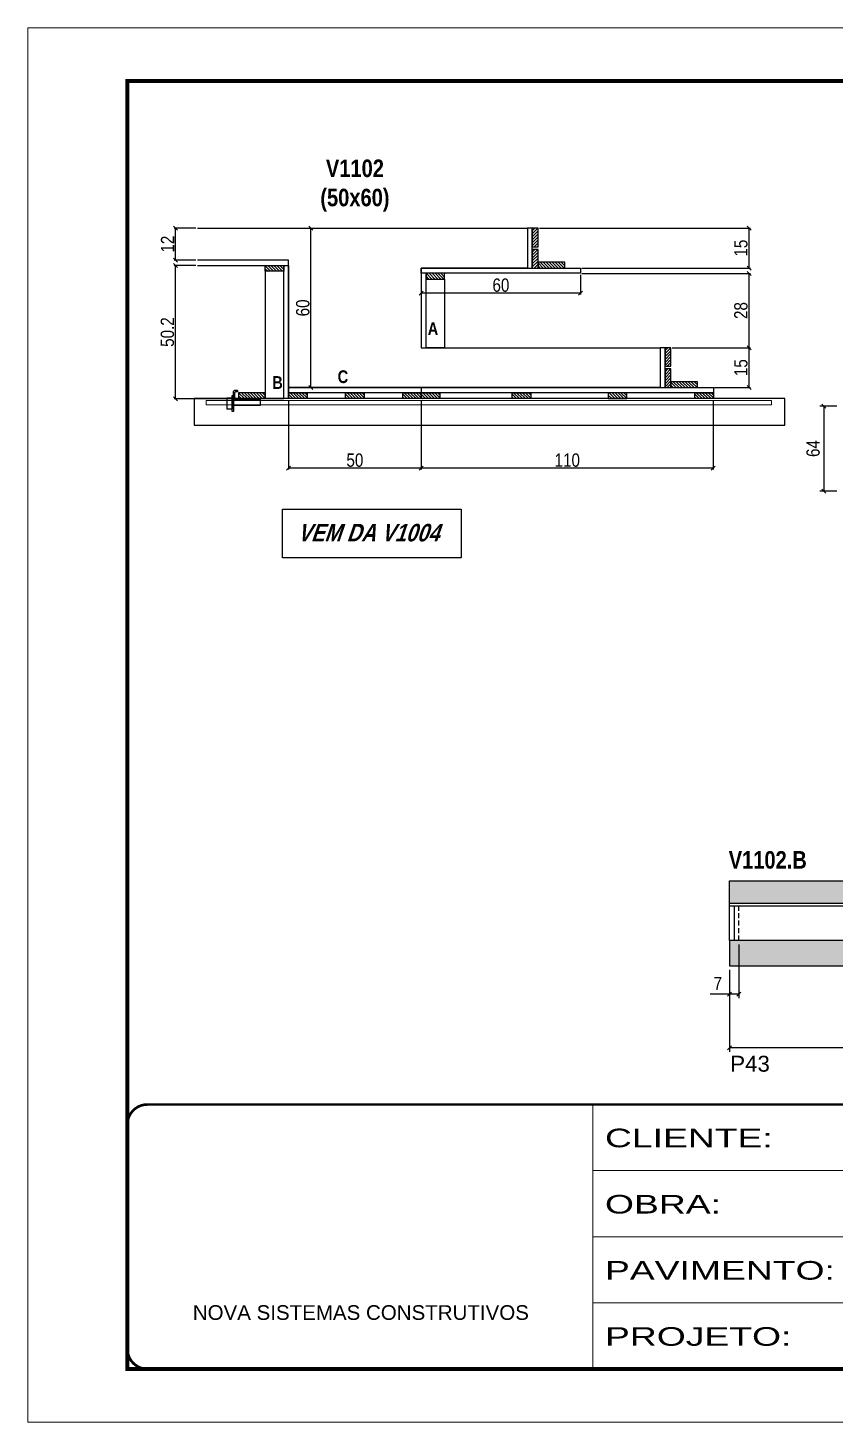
# Model space of a CAD drawing. Extents: x 3309 to 9563, y -2522 to 14608.
# Drawn here: x 6493 to 7101, y 12409 to 13459 of the extents above; entities that cross this region are included whole.
import ezdxf

# ---------------------------------------------------------------- set-up
doc = ezdxf.new("R2010")
doc.units = 0
for name, pattern in [('CONTINUO', [0]), ('DASHED', [0.75, 0.5, -0.25]), ('HIDDEN', [0.375, 0.25, -0.125])]:
    doc.linetypes.add(name, pattern=pattern)
for name, color, linetype in [('5', 5, 'Continuous'), ('barrote', 251, 'Continuous'), ('COTA', 241, 'Continuous'), ('detalhes', 4, 'Continuous'), ('NOMENCLATURA', 7, 'Continuous'), ('Painéis', 200, 'Continuous'), ('presilha', 1, 'Continuous'), ('SARR_2.2x10', 60, 'Continuous'), ('SARR_2.2x7', 40, 'Continuous'), ('SARR_3.5x7', 81, 'Continuous')]:
    doc.layers.add(name, color=color, linetype=linetype)
for name, color, linetype, lineweight in [('CONCRETO', 251, 'Continuous', 25), ('Folhas', 255, 'Continuous', 9), ('SARRAFO DE PRESSAO', 251, 'DASHED', 9), ('SCO-___-LAJ', 2, 'Continuous', 0)]:
    doc.layers.add(name, color=color, linetype=linetype, lineweight=lineweight)
doc.styles.add('ARIAL', font='arial.ttf')
doc.styles.add('COTA TECNICA', font='techl___.ttf', dxfattribs={"height": 10})
doc.styles.add('COTA TECNICA 2X', font='techl___.ttf', dxfattribs={"height": 10})
doc.styles.get("Standard").update_dxf_attribs({"font": 'arial.ttf'})
doc.styles.add('TECNICA', font='techb___.ttf', dxfattribs={"height": 10})
doc.styles.add('Tecnologia', font='')
doc.styles.get('Tecnologia').set_extended_font_data('Forgotten Futurist')
doc.dimstyles.new('PAINEL', dxfattribs={"dimtxt": 10, "dimasz": 3, "dimexe": 3, "dimexo": 3, "dimgap": 3, "dimtad": 1, "dimdec": 1, "dimzin": 12, "dimdsep": 46, "dimtxsty": 'COTA TECNICA', "dimblk1": 'OBLIQUE', "dimblk2": 'OBLIQUE', "dimsah": 1, "dimcen": 0.9, "dimclrd": 4, "dimclre": 4, "dimclrt": 240, "dimadec": 1, "dimazin": 3, "dimtfac": 1, "dimtdec": 1, "dimtmove": 0, "dimatfit": 3, "dimfxl": 1, "dimtolj": 1, "dimtzin": 12, "dimarcsym": 0})
doc.dimstyles.new('SECAO', dxfattribs={"dimscale": 0.333333, "dimtxt": 5, "dimasz": 9, "dimexe": 3, "dimexo": 3, "dimgap": 3, "dimtad": 1, "dimdec": 1, "dimlfac": 0.5, "dimzin": 12, "dimdsep": 46, "dimtxsty": 'COTA TECNICA 2X', "dimblk1": 'OBLIQUE', "dimblk2": 'OBLIQUE', "dimsah": 1, "dimcen": 0.9, "dimclrd": 4, "dimclre": 4, "dimclrt": 240, "dimadec": 1, "dimazin": 3, "dimtfac": 1, "dimtdec": 1, "dimtmove": 0, "dimatfit": 3, "dimfxl": 1, "dimtolj": 1, "dimtzin": 12, "dimarcsym": 0})

# ---------------------------------------------------------------- blocks, each defined once
blk = doc.blocks.new('9999999999')
at = {"color": 30, "linetype": 'CONTINUO'}
for p, q in [((98564.6, 34230.2), (98564.6, 34429.4)), ((98564.6, 34379.6), (99584, 34379.6)), ((98564.6, 34329.8), (99488, 34329.8)), ((98564.6, 34280), (99488, 34280))]:
    blk.add_line(p, q, dxfattribs=at)
at = {"color": 30, "linetype": 'CONTINUO', "const_width": 2}
blk.add_lwpolyline([(99584, 34230.2), (99584, 34414.4, 0.414214), (99569, 34429.4), (98229, 34429.4, 0.414214), (98214, 34414.4), (98214, 34245.2, 0.414214), (98229, 34230.2), (99584, 34230.2)], format="xyb", dxfattribs=at)
at = {"layer": 'Folhas'}
blk.add_lwpolyline([(98139, 34190.2), (99624, 34190.2), (99624, 35240.2), (98139, 35240.2)], close=True, dxfattribs=at)
at = {"layer": 'Folhas', "color": 30, "const_width": 3}
blk.add_lwpolyline([(98214, 34230.2), (99584, 34230.2), (99584, 35200.2), (98214, 35200.2)], close=True, dxfattribs=at)
at = {"color": 7, "linetype": 'Continuous', "ltscale": 5, "style": 'ARIAL'}
blk.add_text('NOVA SISTEMAS CONSTRUTIVOS', height=11.059, dxfattribs=at).set_placement((98263.2, 34267.2))
at = {"layer": 'Folhas', "color": 7, "style": 'Tecnologia', "width": 1.5}
for s, p in [('CLIENTE:', (98573.7, 34397.2)), ('OBRA:', (98573.7, 34347.3)), ('PAVIMENTO:', (98573.7, 34297.5)), ('PROJETO:', (98573.7, 34247.7))]:
    blk.add_text(s, height=14, dxfattribs=at).set_placement(p)
blk = doc.blocks.new('_Oblique')
at = {"color": 0, "linetype": 'ByBlock', "lineweight": -2}
blk.add_line((-0.5, -0.5), (0.5, 0.5), dxfattribs=at)
blk = doc.blocks.new('*D77')
at = {"layer": 'COTA', "color": 4, "lineweight": -2, "transparency": 16777216}
for p, q in [((7102.2, 13174.5), (7089.5, 13174.5)), ((7092.5, 13174.5), (7092.5, 13110.5)), ((7102.2, 13110.5), (7089.5, 13110.5))]:
    blk.add_line(p, q, dxfattribs=at)
at = {"layer": 'Defpoints', "color": 0, "transparency": 16777216}
for p in [(7105.2, 13174.5, 0), (7092.5, 13110.5), (7105.2, 13110.5, 0)]:
    blk.add_point(p, dxfattribs=at)
at = {"layer": 'COTA', "color": 4, "lineweight": -2, "transparency": 16777216, "xscale": 3, "yscale": 3, "zscale": 3}
for p, rotation in [((7092.5, 13174.5), 90), ((7092.5, 13110.5), 270)]:
    blk.add_blockref('_Oblique', p, dxfattribs=dict(at, rotation=rotation))
at = {"layer": 'COTA', "color": 240, "transparency": 16777216, "insert": (7084.4, 13142.5), "char_height": 10, "attachment_point": 5, "rotation": 90, "style": 'COTA TECNICA'}
blk.add_mtext('\\A1;64', dxfattribs=at)
blk = doc.blocks.new('*D2798')
at = {"layer": 'COTA', "color": 4, "lineweight": -2, "transparency": 16777216}
for p, q in [((6690.2, 13308.4), (6707.1, 13308.4)), ((6706.1, 13188.4), (6706.1, 13308.4)), ((6690.2, 13188.4), (6707.1, 13188.4))]:
    blk.add_line(p, q, dxfattribs=at)
at = {"layer": 'Defpoints', "color": 0, "transparency": 16777216}
for p in [(6689.2, 13308.4), (6706.1, 13308.4), (6689.2, 13188.4)]:
    blk.add_point(p, dxfattribs=at)
at = {"layer": 'COTA', "color": 4, "lineweight": -2, "transparency": 16777216, "xscale": 3, "yscale": 3, "zscale": 3}
for p, rotation in [((6706.1, 13308.4), 90), ((6706.1, 13188.4), 270)]:
    blk.add_blockref('_Oblique', p, dxfattribs=dict(at, rotation=rotation))
at = {"layer": 'COTA', "color": 240, "transparency": 16777216, "insert": (6700, 13248.4), "char_height": 10, "attachment_point": 5, "rotation": 90, "style": 'COTA TECNICA 2X'}
blk.add_mtext('\\A1;60', dxfattribs=at)
blk = doc.blocks.new('*D2796')
at = {"layer": 'COTA', "color": 4, "lineweight": -2, "transparency": 16777216}
for p, q in [((6789.2, 13179), (6789.2, 13126.6)), ((7009.2, 13179), (7009.2, 13126.6)), ((7009.2, 13127.6), (6789.2, 13127.6))]:
    blk.add_line(p, q, dxfattribs=at)
at = {"layer": 'Defpoints', "color": 0, "transparency": 16777216}
for p in [(6789.2, 13180), (7009.2, 13180), (6789.2, 13127.6)]:
    blk.add_point(p, dxfattribs=at)
at = {"layer": 'COTA', "color": 4, "lineweight": -2, "transparency": 16777216, "xscale": 3, "yscale": 3, "zscale": 3, "rotation": 180}
blk.add_blockref('_Oblique', (6789.2, 13127.6), dxfattribs=at)
at = {"layer": 'COTA', "color": 4, "lineweight": -2, "transparency": 16777216, "xscale": 3, "yscale": 3, "zscale": 3}
blk.add_blockref('_Oblique', (7009.2, 13127.6), dxfattribs=at)
at = {"layer": 'COTA', "color": 240, "transparency": 16777216, "insert": (6899.2, 13133.7), "char_height": 10, "attachment_point": 5, "style": 'COTA TECNICA 2X'}
blk.add_mtext('\\A1;110', dxfattribs=at)
blk = doc.blocks.new('*D2797')
at = {"layer": 'COTA', "color": 4, "lineweight": -2, "transparency": 16777216}
for p, q in [((6689.2, 13179), (6689.2, 13126.6)), ((6789.2, 13179), (6789.2, 13126.6)), ((6789.2, 13127.6), (6689.2, 13127.6))]:
    blk.add_line(p, q, dxfattribs=at)
at = {"layer": 'Defpoints', "color": 0, "transparency": 16777216}
for p in [(6689.2, 13180), (6789.2, 13180), (6689.2, 13127.6)]:
    blk.add_point(p, dxfattribs=at)
at = {"layer": 'COTA', "color": 4, "lineweight": -2, "transparency": 16777216, "xscale": 3, "yscale": 3, "zscale": 3, "rotation": 180}
blk.add_blockref('_Oblique', (6689.2, 13127.6), dxfattribs=at)
at = {"layer": 'COTA', "color": 4, "lineweight": -2, "transparency": 16777216, "xscale": 3, "yscale": 3, "zscale": 3}
blk.add_blockref('_Oblique', (6789.2, 13127.6), dxfattribs=at)
at = {"layer": 'COTA', "color": 240, "transparency": 16777216, "insert": (6739.2, 13133.7), "char_height": 10, "attachment_point": 5, "style": 'COTA TECNICA 2X'}
blk.add_mtext('\\A1;50', dxfattribs=at)
blk = doc.blocks.new('*D2799')
at = {"layer": 'COTA', "color": 4, "lineweight": -2, "transparency": 16777216}
for p, q in [((6978.2, 13218.4), (7037.1, 13218.4)), ((7036.1, 13188.4), (7036.1, 13218.4)), ((7010.2, 13188.4), (7037.1, 13188.4))]:
    blk.add_line(p, q, dxfattribs=at)
at = {"layer": 'Defpoints', "color": 0, "transparency": 16777216}
for p in [(6977.2, 13218.4), (7036.1, 13218.4), (7009.2, 13188.4)]:
    blk.add_point(p, dxfattribs=at)
at = {"layer": 'COTA', "color": 4, "lineweight": -2, "transparency": 16777216, "xscale": 3, "yscale": 3, "zscale": 3}
for p, rotation in [((7036.1, 13218.4), 90), ((7036.1, 13188.4), 270)]:
    blk.add_blockref('_Oblique', p, dxfattribs=dict(at, rotation=rotation))
at = {"layer": 'COTA', "color": 240, "transparency": 16777216, "insert": (7030, 13203.4), "char_height": 10, "attachment_point": 5, "rotation": 90, "style": 'COTA TECNICA 2X'}
blk.add_mtext('\\A1;15', dxfattribs=at)
blk = doc.blocks.new('*D2800')
at = {"layer": 'COTA', "color": 4, "lineweight": -2, "transparency": 16777216}
for p, q in [((6910.2, 13274.4), (7037.1, 13274.4)), ((7036.1, 13218.4), (7036.1, 13274.4)), ((6978.2, 13218.4), (7037.1, 13218.4))]:
    blk.add_line(p, q, dxfattribs=at)
at = {"layer": 'Defpoints', "color": 0, "transparency": 16777216}
for p in [(6909.2, 13274.4), (7036.1, 13274.4), (6977.2, 13218.4)]:
    blk.add_point(p, dxfattribs=at)
at = {"layer": 'COTA', "color": 4, "lineweight": -2, "transparency": 16777216, "xscale": 3, "yscale": 3, "zscale": 3}
for p, rotation in [((7036.1, 13274.4), 90), ((7036.1, 13218.4), 270)]:
    blk.add_blockref('_Oblique', p, dxfattribs=dict(at, rotation=rotation))
at = {"layer": 'COTA', "color": 240, "transparency": 16777216, "insert": (7030, 13246.4), "char_height": 10, "attachment_point": 5, "rotation": 90, "style": 'COTA TECNICA 2X'}
blk.add_mtext('\\A1;28', dxfattribs=at)
blk = doc.blocks.new('*D2801')
at = {"layer": 'COTA', "color": 4, "lineweight": -2, "transparency": 16777216}
for p, q in [((6878.2, 13308.4), (7037.1, 13308.4)), ((7036.1, 13278.4), (7036.1, 13308.4)), ((6910.2, 13278.4), (7037.1, 13278.4))]:
    blk.add_line(p, q, dxfattribs=at)
at = {"layer": 'Defpoints', "color": 0, "transparency": 16777216}
for p in [(6877.2, 13308.4), (7036.1, 13308.4), (6909.2, 13278.4)]:
    blk.add_point(p, dxfattribs=at)
at = {"layer": 'COTA', "color": 4, "lineweight": -2, "transparency": 16777216, "xscale": 3, "yscale": 3, "zscale": 3}
for p, rotation in [((7036.1, 13308.4), 90), ((7036.1, 13278.4), 270)]:
    blk.add_blockref('_Oblique', p, dxfattribs=dict(at, rotation=rotation))
at = {"layer": 'COTA', "color": 240, "transparency": 16777216, "insert": (7030, 13293.4), "char_height": 10, "attachment_point": 5, "rotation": 90, "style": 'COTA TECNICA 2X'}
blk.add_mtext('\\A1;15', dxfattribs=at)
blk = doc.blocks.new('*D2802')
at = {"layer": 'COTA', "color": 4, "lineweight": -2, "transparency": 16777216}
for p, q in [((6619.5, 13280.4), (6603.1, 13280.4)), ((6604.1, 13180), (6604.1, 13280.4)), ((6650.6, 13180), (6603.1, 13180))]:
    blk.add_line(p, q, dxfattribs=at)
at = {"layer": 'Defpoints', "color": 0, "transparency": 16777216}
for p in [(6604.1, 13280.4), (6620.5, 13280.4), (6651.6, 13180)]:
    blk.add_point(p, dxfattribs=at)
at = {"layer": 'COTA', "color": 4, "lineweight": -2, "transparency": 16777216, "xscale": 3, "yscale": 3, "zscale": 3}
for p, rotation in [((6604.1, 13280.4), 90), ((6604.1, 13180), 270)]:
    blk.add_blockref('_Oblique', p, dxfattribs=dict(at, rotation=rotation))
at = {"layer": 'COTA', "color": 240, "transparency": 16777216, "insert": (6598, 13230.2), "char_height": 10, "attachment_point": 5, "rotation": 90, "style": 'COTA TECNICA 2X'}
blk.add_mtext('\\A1;50.2', dxfattribs=at)
blk = doc.blocks.new('*D2803')
at = {"layer": 'COTA', "color": 4, "lineweight": -2, "transparency": 16777216}
for p, q in [((6619.5, 13308.4), (6603.1, 13308.4)), ((6604.1, 13284.4), (6604.1, 13308.4)), ((6619.5, 13284.4), (6603.1, 13284.4))]:
    blk.add_line(p, q, dxfattribs=at)
at = {"layer": 'Defpoints', "color": 0, "transparency": 16777216}
for p in [(6604.1, 13308.4), (6620.5, 13308.4), (6620.5, 13284.4)]:
    blk.add_point(p, dxfattribs=at)
at = {"layer": 'COTA', "color": 4, "lineweight": -2, "transparency": 16777216, "xscale": 3, "yscale": 3, "zscale": 3}
for p, rotation in [((6604.1, 13308.4), 90), ((6604.1, 13284.4), 270)]:
    blk.add_blockref('_Oblique', p, dxfattribs=dict(at, rotation=rotation))
at = {"layer": 'COTA', "color": 240, "transparency": 16777216, "insert": (6598.1, 13296.4), "char_height": 10, "attachment_point": 5, "rotation": 90, "style": 'COTA TECNICA 2X'}
blk.add_mtext('\\A1;12', dxfattribs=at)
blk = doc.blocks.new('*D2804')
at = {"layer": 'COTA', "color": 4, "lineweight": -2, "transparency": 16777216}
for p, q in [((6789.2, 13273.4), (6789.2, 13258.4)), ((6909.2, 13273.4), (6909.2, 13258.4)), ((6909.2, 13259.4), (6789.2, 13259.4))]:
    blk.add_line(p, q, dxfattribs=at)
at = {"layer": 'Defpoints', "color": 0, "transparency": 16777216}
for p in [(6789.2, 13274.4), (6909.2, 13274.4), (6789.2, 13259.4)]:
    blk.add_point(p, dxfattribs=at)
at = {"layer": 'COTA', "color": 4, "lineweight": -2, "transparency": 16777216, "xscale": 3, "yscale": 3, "zscale": 3, "rotation": 180}
blk.add_blockref('_Oblique', (6789.2, 13259.4), dxfattribs=at)
at = {"layer": 'COTA', "color": 4, "lineweight": -2, "transparency": 16777216, "xscale": 3, "yscale": 3, "zscale": 3}
blk.add_blockref('_Oblique', (6909.2, 13259.4), dxfattribs=at)
at = {"layer": 'COTA', "color": 240, "transparency": 16777216, "insert": (6849.2, 13265.5), "char_height": 10, "attachment_point": 5, "style": 'COTA TECNICA 2X'}
blk.add_mtext('\\A1;60', dxfattribs=at)
blk = doc.blocks.new('PRESILHA METÁLICA 1')
at = {"layer": 'presilha'}
for p, q in [((7.5, 10.6), (7.5, 19.9)), ((12, 21), (8.6, 21)), ((9, 11.6), (9, 18.9)), ((12, 19.5), (9.6, 19.5)), ((12, 21), (12, 19.5)), ((0, 13), (6, 13)), ((0, 13), (0, 0)), ((6, 0), (0, 0)), ((6, 15.5), (7.5, 15.5)), ((6, -2.5), (6, 15.5)), ((6, 13), (6, 0)), ((7.5, 15.5), (7.5, -2.5)), ((37.5, 4.1), (7.5, 4.1)), ((37.5, 11), (9.6, 11)), ((37.5, 11), (37.5, 4.1)), ((7.5, -2.5), (6, -2.5))]:
    blk.add_line(p, q, dxfattribs=at)
for centre, radius, start, end in [((8.6, 19.9), 1.14, 90, 180), ((9.6, 18.9), 0.57, 90, 180), ((9.6, 11.6), 0.57, 180, 270)]:
    blk.add_arc(centre, radius, start, end, dxfattribs=at)
blk = doc.blocks.new('*D2806')
at = {"layer": 'COTA', "color": 4, "linetype": 'ByBlock', "lineweight": -2, "transparency": 16777216}
for p, q in [((7265.5, 12768.9), (7265.5, 12688.2)), ((7021.5, 12749.9), (7021.5, 12688.2)), ((7265.5, 12691.2), (7021.5, 12691.2))]:
    blk.add_line(p, q, dxfattribs=at)
at = {"layer": 'Defpoints', "color": 0, "linetype": 'ByBlock', "transparency": 16777216}
for p in [(7265.5, 12771.9), (7021.5, 12752.9), (7021.5, 12691.2)]:
    blk.add_point(p, dxfattribs=at)
at = {"layer": 'COTA', "color": 4, "linetype": 'ByBlock', "lineweight": -2, "transparency": 16777216, "xscale": 3, "yscale": 3, "zscale": 3, "rotation": 180}
blk.add_blockref('_Oblique', (7021.5, 12691.2), dxfattribs=at)
at = {"layer": 'COTA', "color": 4, "linetype": 'ByBlock', "lineweight": -2, "transparency": 16777216, "xscale": 3, "yscale": 3, "zscale": 3}
blk.add_blockref('_Oblique', (7265.5, 12691.2), dxfattribs=at)
at = {"layer": 'COTA', "color": 240, "linetype": 'ByBlock', "transparency": 16777216, "insert": (7143.5, 12699.3), "char_height": 10, "attachment_point": 5, "style": 'COTA TECNICA'}
blk.add_mtext('\\A1;244', dxfattribs=at)
blk = doc.blocks.new('*D2808')
at = {"layer": 'COTA', "color": 4, "lineweight": -2, "transparency": 16777216}
for p, q in [((7028.5, 12768.9), (7028.5, 12728.5)), ((7021.5, 12749.9), (7021.5, 12728.5)), ((7021.5, 12731.5), (7006.8, 12731.5)), ((7028.5, 12731.5), (7021.5, 12731.5))]:
    blk.add_line(p, q, dxfattribs=at)
at = {"layer": 'Defpoints', "color": 0, "transparency": 16777216}
for p in [(7028.5, 12771.9, 0), (7021.5, 12752.9, 0), (7021.5, 12731.5)]:
    blk.add_point(p, dxfattribs=at)
at = {"layer": 'COTA', "color": 4, "lineweight": -2, "transparency": 16777216, "xscale": 3, "yscale": 3, "zscale": 3, "rotation": 180}
blk.add_blockref('_Oblique', (7021.5, 12731.5), dxfattribs=at)
at = {"layer": 'COTA', "color": 4, "lineweight": -2, "transparency": 16777216, "xscale": 3, "yscale": 3, "zscale": 3}
blk.add_blockref('_Oblique', (7028.5, 12731.5), dxfattribs=at)
at = {"layer": 'COTA', "color": 240, "transparency": 16777216, "insert": (7012.6, 12739.6), "char_height": 10, "attachment_point": 5, "style": 'COTA TECNICA'}
blk.add_mtext('\\A1;7', dxfattribs=at)

msp = doc.modelspace()

# ---------------------------------------------------------------- hatches: boundary and pattern name
at = {"layer": 'COTA'}
h = msp.add_hatch(dxfattribs=at)
h.set_pattern_fill('AR-CONC', color=256, scale=0.03)
h.set_pattern_definition([(50, (1474.582, -9.6125), (5.46554, -0.4781726), [0.5715, -6.2865]), (355, (1474.582, -9.6125), (-1.0573026, 5.7317054), [0.4572, -5.0292175]), (100.451445, (1475.037, -9.6523), (4.4082374, 5.2535326), [0.4857003, -5.3427073]), (46.1842, (1474.582, -8.0885), (8.1323712, -1.2612698), [0.85725, -9.42975]), (96.63556, (1475.2595, -8.1936), (7.122124, 7.4227837), [0.7285507, -8.0140682]), (351.18415, (1474.582, -8.0885), (7.122124, 7.4227837), [0.685799, -7.543792]), (21, (1475.344, -8.4695), (4.5484317, -3.067956), [0.5715, -6.2865]), (326, (1475.344, -8.4695), (1.8540609, 5.525639), [0.4572, -5.0292]), (71.451445, (1475.723, -8.725), (6.4024926, 2.457683), [0.4857003, -5.3426981]), (37.5, (1474.5818, -9.6125), (0.0926581, 2.53665117), [0, -4.96824, 0, -5.1054, 0, -5.04825]), (7.5, (1474.5818, -9.6125), (2.0045899, 3.00541724), [0, -2.91084, 0, -4.85394, 0, -1.92405]), (327.5, (1472.8825, -9.6125), (4.06771786, -0.17186232), [0, -1.905, 0, -5.9436, 0, -7.8867]), (317.5, (1472.1205, -9.6125), (4.4438754, 0.7627947), [0, -2.4765, 0, -3.94716, 0, -5.6007])])
h.paths.add_polyline_path([(7021.51, 12816.93), (7021.51, 12799.93), (7807.01, 12799.93), (7807.01, 12816.93)])
h = msp.add_hatch(dxfattribs=at)
h.set_pattern_fill('AR-CONC', color=256, scale=0.03)
h.set_pattern_definition([(50, (1612.82, -9.6125), (5.46554, -0.4781726), [0.5715, -6.2865]), (355, (1612.82, -9.6125), (-1.0573026, 5.7317054), [0.4572, -5.0292175]), (100.451445, (1613.2755, -9.6523), (4.4082374, 5.2535326), [0.4857003, -5.3427073]), (46.1842, (1612.82, -8.0885), (8.1323712, -1.2612698), [0.85725, -9.42975]), (96.63556, (1613.498, -8.1936), (7.122124, 7.4227837), [0.7285507, -8.0140682]), (351.18415, (1612.82, -8.0885), (7.122124, 7.4227837), [0.685799, -7.543792]), (21, (1613.582, -8.4695), (4.5484317, -3.067956), [0.5715, -6.2865]), (326, (1613.582, -8.4695), (1.8540609, 5.525639), [0.4572, -5.0292]), (71.451445, (1613.961, -8.725), (6.4024926, 2.457683), [0.4857003, -5.3426981]), (37.5, (1612.82, -9.6125), (0.0926581, 2.53665117), [0, -4.96824, 0, -5.1054, 0, -5.04825]), (7.5, (1612.82, -9.6125), (2.0045899, 3.00541724), [0, -2.91084, 0, -4.85394, 0, -1.92405]), (327.5, (1611.1208, -9.6125), (4.06771786, -0.17186232), [0, -1.905, 0, -5.9436, 0, -7.8867]), (317.5, (1610.3588, -9.6125), (4.4438754, 0.7627947), [0, -2.4765, 0, -3.94716, 0, -5.6007])])
h.paths.add_polyline_path([(7807.01, 12752.93), (7807.01, 12771.93), (7021.51, 12771.93), (7021.51, 12752.93)])
at = {"layer": 'SARR_2.2x10'}
h = msp.add_hatch(dxfattribs=at)
h.set_pattern_fill('ANSI31', color=256, scale=0.5, angle=90)
h.set_pattern_definition([(135, (39706.0718, -110233.7237), (-1.122532015, -1.122532015), [])])
h.paths.add_polyline_path([(6897.23, 13282.85), (6897.23, 13278.45), (6877.23, 13278.45), (6877.23, 13282.85)])
h = msp.add_hatch(dxfattribs=at)
h.set_pattern_fill('ANSI31', color=256, scale=0.5, angle=90)
h.set_pattern_definition([(135, (40006.0718, -110323.7237), (-1.122532015, -1.122532015), [])])
h.paths.add_polyline_path([(6997.23, 13192.85), (6997.23, 13188.45), (6977.23, 13188.45), (6977.23, 13192.85)])
h = msp.add_hatch(dxfattribs=at)
h.set_pattern_fill('ANSI31', color=256, scale=0.5, angle=90)
h.set_pattern_definition([(135, (40091.6718, -110332.1237), (-1.122532015, -1.122532015), [])])
h.paths.add_polyline_path([(6671.63, 13184.45), (6671.63, 13180.05), (6651.63, 13180.05), (6651.63, 13184.45)])
at = {"layer": 'SARR_2.2x7'}
h = msp.add_hatch(dxfattribs=at)
h.set_pattern_fill('ANSI31', color=256, scale=0.5)
h.set_pattern_definition([(45, (-116979.6365, -19879.0927), (-1.122532015, 1.122532015), [])])
h.paths.add_polyline_path([(6872.83, 13294.45), (6877.23, 13294.45), (6877.23, 13308.45), (6872.83, 13308.45)])
h = msp.add_hatch(dxfattribs=at)
h.set_pattern_fill('ANSI31', color=256, scale=0.5)
h.set_pattern_definition([(45, (-116979.6365, -19895.0927), (-1.122532015, 1.122532015), [])])
h.paths.add_polyline_path([(6872.83, 13278.45), (6877.23, 13278.45), (6877.23, 13292.45), (6872.83, 13292.45)])
h = msp.add_hatch(dxfattribs=at)
h.set_pattern_fill('ANSI31', color=256, scale=0.5, angle=90)
h.set_pattern_definition([(135, (39992.4718, -110236.1237), (-1.122532015, -1.122532015), [])])
h.paths.add_polyline_path([(6685.63, 13280.45), (6685.63, 13276.05), (6671.63, 13276.05), (6671.63, 13280.45)])
h = msp.add_hatch(dxfattribs=at)
h.set_pattern_fill('ANSI31', color=256, scale=0.5, angle=90)
h.set_pattern_definition([(135, (39990.4718, -110242.1237), (-1.122532015, -1.122532015), [])])
h.paths.add_polyline_path([(6792.83, 13274.45), (6792.83, 13270.05), (6806.83, 13270.05), (6806.83, 13274.45)])
h = msp.add_hatch(dxfattribs=at)
h.set_pattern_fill('ANSI31', color=256, scale=0.5)
h.set_pattern_definition([(45, (-116679.6365, -19969.0927), (-1.122532015, 1.122532015), [])])
h.paths.add_polyline_path([(6972.83, 13204.45), (6977.23, 13204.45), (6977.23, 13218.45), (6972.83, 13218.45)])
h = msp.add_hatch(dxfattribs=at)
h.set_pattern_fill('ANSI31', color=256, scale=0.5)
h.set_pattern_definition([(45, (-116679.6365, -19985.0927), (-1.122532015, 1.122532015), [])])
h.paths.add_polyline_path([(6972.83, 13188.45), (6977.23, 13188.45), (6977.23, 13202.45), (6972.83, 13202.45)])
h = msp.add_hatch(dxfattribs=at)
h.set_pattern_fill('ANSI31', color=256, scale=0.5, angle=90)
h.set_pattern_definition([(135, (39876.7707, -110332.1237), (-1.122532015, -1.122532015), [])])
h.paths.add_polyline_path([(6703.23, 13184.45), (6703.23, 13180.05), (6689.23, 13180.05), (6689.23, 13184.45)])
h = msp.add_hatch(dxfattribs=at)
h.set_pattern_fill('ANSI31', color=256, scale=0.5, angle=90)
h.set_pattern_definition([(135, (39919.7707, -110332.1237), (-1.122532015, -1.122532015), [])])
h.paths.add_polyline_path([(6746.23, 13184.45), (6746.23, 13180.05), (6732.23, 13180.05), (6732.23, 13184.45)])
h = msp.add_hatch(dxfattribs=at)
h.set_pattern_fill('ANSI31', color=256, scale=0.5, angle=90)
h.set_pattern_definition([(135, (39962.7707, -110332.1237), (-1.122532015, -1.122532015), [])])
h.paths.add_polyline_path([(6789.23, 13184.45), (6789.23, 13180.05), (6775.23, 13180.05), (6775.23, 13184.45)])
h = msp.add_hatch(dxfattribs=at)
h.set_pattern_fill('ANSI31', color=256, scale=0.5, angle=90)
h.set_pattern_definition([(135, (39976.7707, -110332.1237), (-1.122532015, -1.122532015), [])])
h.paths.add_polyline_path([(6803.23, 13184.45), (6803.23, 13180.05), (6789.23, 13180.05), (6789.23, 13184.45)])
h = msp.add_hatch(dxfattribs=at)
h.set_pattern_fill('ANSI31', color=256, scale=0.5, angle=90)
h.set_pattern_definition([(135, (40045.1986, -110332.1237), (-1.122532015, -1.122532015), [])])
h.paths.add_polyline_path([(6871.66, 13184.45), (6871.66, 13180.05), (6857.66, 13180.05), (6857.66, 13184.45)])
h = msp.add_hatch(dxfattribs=at)
h.set_pattern_fill('ANSI31', color=256, scale=0.5, angle=90)
h.set_pattern_definition([(135, (40034.0277, -110332.1237), (-1.122532015, -1.122532015), [])])
h.paths.add_polyline_path([(6930.09, 13184.45), (6930.09, 13180.05), (6944.09, 13180.05), (6944.09, 13184.45)])
h = msp.add_hatch(dxfattribs=at)
h.set_pattern_fill('ANSI31', color=256, scale=0.5, angle=90)
h.set_pattern_definition([(135, (40182.7707, -110332.1237), (-1.122532015, -1.122532015), [])])
h.paths.add_polyline_path([(7009.23, 13184.45), (7009.23, 13180.05), (6995.23, 13180.05), (6995.23, 13184.45)])

# ---------------------------------------------------------------- linework, layer by layer
at = {"layer": 'barrote', "elevation": 0}
msp.add_lwpolyline([(6618.18, 13160.05), (7063.19, 13160.05), (7063.19, 13180.05), (6618.18, 13180.05)], close=True, dxfattribs=at)
at = {"layer": 'CONCRETO', "linetype": 'Continuous'}
for points in [[(6869.23, 13308.45), (6869.23, 13278.45), (6789.23, 13278.45), (6789.23, 13218.45), (6969.23, 13218.45), (6969.23, 13188.45), (6689.23, 13188.45), (6689.23, 13284.45), (6620.53, 13284.45)], [(6620.53, 13308.45), (6869.23, 13308.45)]]:
    msp.add_lwpolyline(points, dxfattribs=at)
at = {"layer": 'COTA'}
for p, q in [((7021.51, 12799.93, 0), (7021.51, 12816.93, 0)), ((7021.51, 12816.93, 0), (7807.01, 12816.93, 0)), ((7021.51, 12771.93, 0), (7021.51, 12752.93, 0)), ((7021.51, 12752.93, 0), (7807.01, 12752.93, 0))]:
    msp.add_line(p, q, dxfattribs=at)
at = {"layer": 'NOMENCLATURA', "elevation": 0}
msp.add_lwpolyline([(6684.79, 13096.71), (6819.33, 13096.71), (6819.33, 13060.25), (6684.79, 13060.25)], close=True, dxfattribs=at)
at = {"layer": 'Painéis', "linetype": 'Continuous'}
msp.add_line((6789.23, 13188.45), (6789.23, 13184.45), dxfattribs=at)
at = {"layer": 'Painéis', "linetype": 'ByBlock'}
for p, q in [((7807.01, 12799.93, 0), (7021.51, 12799.93, 0)), ((7021.51, 12771.93, 0), (7021.51, 12799.93, 0)), ((7807.01, 12771.93, 0), (7021.51, 12771.93, 0))]:
    msp.add_line(p, q, dxfattribs=at)
at = {"layer": 'Painéis', "linetype": 'Continuous', "elevation": 0}
for points in [[(6872.83, 13278.45), (6872.83, 13308.45), (6869.23, 13308.45), (6869.23, 13278.45)], [(6685.63, 13180.05), (6685.63, 13280.45), (6689.23, 13280.45), (6689.23, 13180.05)], [(6792.83, 13218.45), (6792.83, 13274.45), (6789.23, 13274.45), (6789.23, 13218.45)], [(6972.83, 13188.45), (6972.83, 13218.45), (6969.23, 13218.45), (6969.23, 13188.45)]]:
    msp.add_lwpolyline(points, close=True, dxfattribs=at)
at = {"layer": 'Painéis', "linetype": 'Continuous'}
msp.add_lwpolyline([(6620.53, 13280.45), (6689.23, 13280.45), (6689.23, 13284.45), (6620.53, 13284.45)], dxfattribs=at)
for points in [[(6789.23, 13278.45), (6909.23, 13278.45), (6909.23, 13274.45), (6789.23, 13274.45)], [(6689.23, 13188.45), (7009.23, 13188.45), (7009.23, 13184.45), (6689.23, 13184.45)]]:
    msp.add_lwpolyline(points, close=True, dxfattribs=at)
at = {"layer": 'SARR_2.2x10', "elevation": 0}
for points in [[(6897.23, 13282.85), (6877.23, 13282.85), (6877.23, 13278.45), (6897.23, 13278.45)], [(6997.23, 13192.85), (6977.23, 13192.85), (6977.23, 13188.45), (6997.23, 13188.45)], [(6671.63, 13184.45), (6651.63, 13184.45), (6651.63, 13180.05), (6671.63, 13180.05)]]:
    msp.add_lwpolyline(points, close=True, dxfattribs=at)
at = {"layer": 'SARR_2.2x7', "linetype": 'HIDDEN', "ltscale": 15}
msp.add_line((7028.51, 12771.93, 0), (7028.51, 12799.93, 0), dxfattribs=at)
at = {"layer": 'SARR_2.2x7', "linetype": 'Continuous'}
msp.add_line((7265.51, 12797.73, 0), (7021.51, 12797.73, 0), dxfattribs=at)
at = {"layer": 'SARR_2.2x7', "elevation": 0}
for points in [[(6872.83, 13308.45), (6872.83, 13294.45), (6877.23, 13294.45), (6877.23, 13308.45)], [(6872.83, 13292.45), (6872.83, 13278.45), (6877.23, 13278.45), (6877.23, 13292.45)], [(6972.83, 13218.45), (6972.83, 13204.45), (6977.23, 13204.45), (6977.23, 13218.45)], [(6972.83, 13202.45), (6972.83, 13188.45), (6977.23, 13188.45), (6977.23, 13202.45)], [(6689.23, 13184.45), (6703.23, 13184.45), (6703.23, 13180.05), (6689.23, 13180.05)], [(6732.23, 13184.45), (6746.23, 13184.45), (6746.23, 13180.05), (6732.23, 13180.05)]]:
    msp.add_lwpolyline(points, close=True, dxfattribs=at)
at = {"layer": 'SARR_2.2x7'}
for points in [[(6671.63, 13280.45), (6685.63, 13280.45), (6685.63, 13276.05), (6671.63, 13276.05)], [(6806.83, 13274.45), (6792.83, 13274.45), (6792.83, 13270.05), (6806.83, 13270.05)], [(6775.23, 13184.45), (6789.23, 13184.45), (6789.23, 13180.05), (6775.23, 13180.05)], [(6789.23, 13184.45), (6803.23, 13184.45), (6803.23, 13180.05), (6789.23, 13180.05)], [(6857.66, 13184.45), (6871.66, 13184.45), (6871.66, 13180.05), (6857.66, 13180.05)], [(6944.09, 13184.45), (6930.09, 13184.45), (6930.09, 13180.05), (6944.09, 13180.05)], [(6995.23, 13184.45), (7009.23, 13184.45), (7009.23, 13180.05), (6995.23, 13180.05)]]:
    msp.add_lwpolyline(points, close=True, dxfattribs=at)
at = {"layer": 'SARR_3.5x7'}
msp.add_line((7025.01, 12797.73, 0), (7025.01, 12771.93, 0), dxfattribs=at)
at = {"layer": 'SARR_3.5x7', "elevation": 0}
for points in [[(6685.63, 13276.05), (6671.63, 13276.05), (6671.63, 13180.05), (6685.63, 13180.05)], [(6792.83, 13270.05), (6806.83, 13270.05), (6806.83, 13218.45), (6792.83, 13218.45)]]:
    msp.add_lwpolyline(points, close=True, dxfattribs=at)
at = {"layer": 'SCO-___-LAJ', "color": 1, "elevation": 0}
msp.add_lwpolyline([(6627.18, 13178.71), (7053.1, 13178.71), (7053.1, 13175.51), (6627.18, 13175.51)], close=True, dxfattribs=at)

# ---------------------------------------------------------------- block references
at = {"layer": 'presilha', "xscale": 0.6666666666666666, "yscale": 0.6666666666666666, "zscale": 0.6666666666666666}
msp.add_blockref('PRESILHA METÁLICA 1', (6642.76, 13172.08), dxfattribs=at)
at = {"layer": 'SARRAFO DE PRESSAO', "color": 6, "linetype": 'ByBlock'}
msp.add_blockref('9999999999', (-91646.11, -21780.92), dxfattribs=at)

# ---------------------------------------------------------------- texts
at = {"layer": '5', "linetype": 'Continuous'}
msp.add_text('P43', height=12, rotation=0.00004, dxfattribs=at).set_placement((7021.96, 12673.2, 0))
at = {"layer": 'detalhes', "style": 'TECNICA'}
for s, p in [('A', (6794.06, 13227.93)), ('C', (6726.21, 13191.8)), ('B', (6676.96, 13187.4))]:
    msp.add_text(s, height=9.6, dxfattribs=at).set_placement(p)
at = {"layer": 'NOMENCLATURA', "style": 'TECNICA'}
msp.add_text('V1102.B', height=13.2, dxfattribs=at).set_placement((7020.79, 12826.12, 0))
at = {"layer": 'NOMENCLATURA', "insert": (6739.23, 13360.14), "char_height": 13.2, "attachment_point": 2, "style": 'TECNICA'}
msp.add_mtext_dynamic_manual_height_columns('V1102\\P(50x60)', width=300.2766, gutter_width=1, heights=[0], dxfattribs=at)
at = {"layer": 'NOMENCLATURA', "insert": (6749.23, 13085.75), "char_height": 13.2, "width": 300.2766, "attachment_point": 2, "style": 'TECNICA'}
msp.add_mtext('{\\Q19;VEM DA V1004}', dxfattribs=at)

# ---------------------------------------------------------------- dimensions: what is measured, and where the dimension line sits
at = {"layer": 'COTA'}
for base, p1, p2, angle, dimstyle, picture, middle in [((6604.13, 13308.45), (6620.53, 13284.45), (6620.53, 13308.45), 90, 'SECAO', '*D2803', (6598.08, 13296.45)), ((6706.09, 13308.45), (6689.23, 13188.45), (6689.23, 13308.45), 90, 'SECAO', '*D2798', (6699.99, 13248.45)), ((7036.11, 13308.45), (6909.23, 13278.45), (6877.23, 13308.45), 90, 'SECAO', '*D2801', (7030, 13293.45)), ((6604.13, 13280.45), (6651.63, 13180.05), (6620.53, 13280.45), 90, 'SECAO', '*D2802', (6598.02, 13230.25)), ((6789.23, 13259.38), (6909.23, 13274.45), (6789.23, 13274.45), 180, 'SECAO', '*D2804', (6849.23, 13265.48)), ((7036.11, 13274.45), (6977.23, 13218.45), (6909.23, 13274.45), 90, 'SECAO', '*D2800', (7030.01, 13246.45)), ((7036.11, 13218.45), (7009.23, 13188.45), (6977.23, 13218.45), 90, 'SECAO', '*D2799', (7030, 13203.45)), ((6689.23, 13127.6), (6789.23, 13180.05), (6689.23, 13180.05), 180, 'SECAO', '*D2797', (6739.23, 13133.71)), ((6789.23, 13127.6), (7009.23, 13180.05), (6789.23, 13180.05), 180, 'SECAO', '*D2796', (6899.23, 13133.7)), ((7092.5, 13110.54), (7105.24, 13174.54, 0), (7105.24, 13110.54, 0), 90, 'PAINEL', '*D77', (7084.39, 13142.54)), ((7021.51, 12731.54, 0), (7028.51, 12771.93, 0), (7021.51, 12752.93, 0), 180, 'PAINEL', '*D2808', (7012.65, 12739.62, 0))]:
    dim = msp.add_linear_dim(base=base, p1=p1, p2=p2, angle=angle, dimstyle=dimstyle, dxfattribs=at)
    dim.commit()
    dim.dimension.update_dxf_attribs({"geometry": picture, "text_midpoint": middle})
at = {"layer": 'COTA', "linetype": 'ByBlock'}
dim = msp.add_linear_dim(base=(7021.51, 12691.22, 0), p1=(7265.51, 12771.93, 0), p2=(7021.51, 12752.93, 0), angle=180, dimstyle='PAINEL', override={"dimtmove": 1}, dxfattribs=at)
dim.commit()
dim.dimension.update_dxf_attribs({"geometry": '*D2806', "text_midpoint": (7143.51, 12699.29, 0)})

doc.saveas('drawing.dxf')
